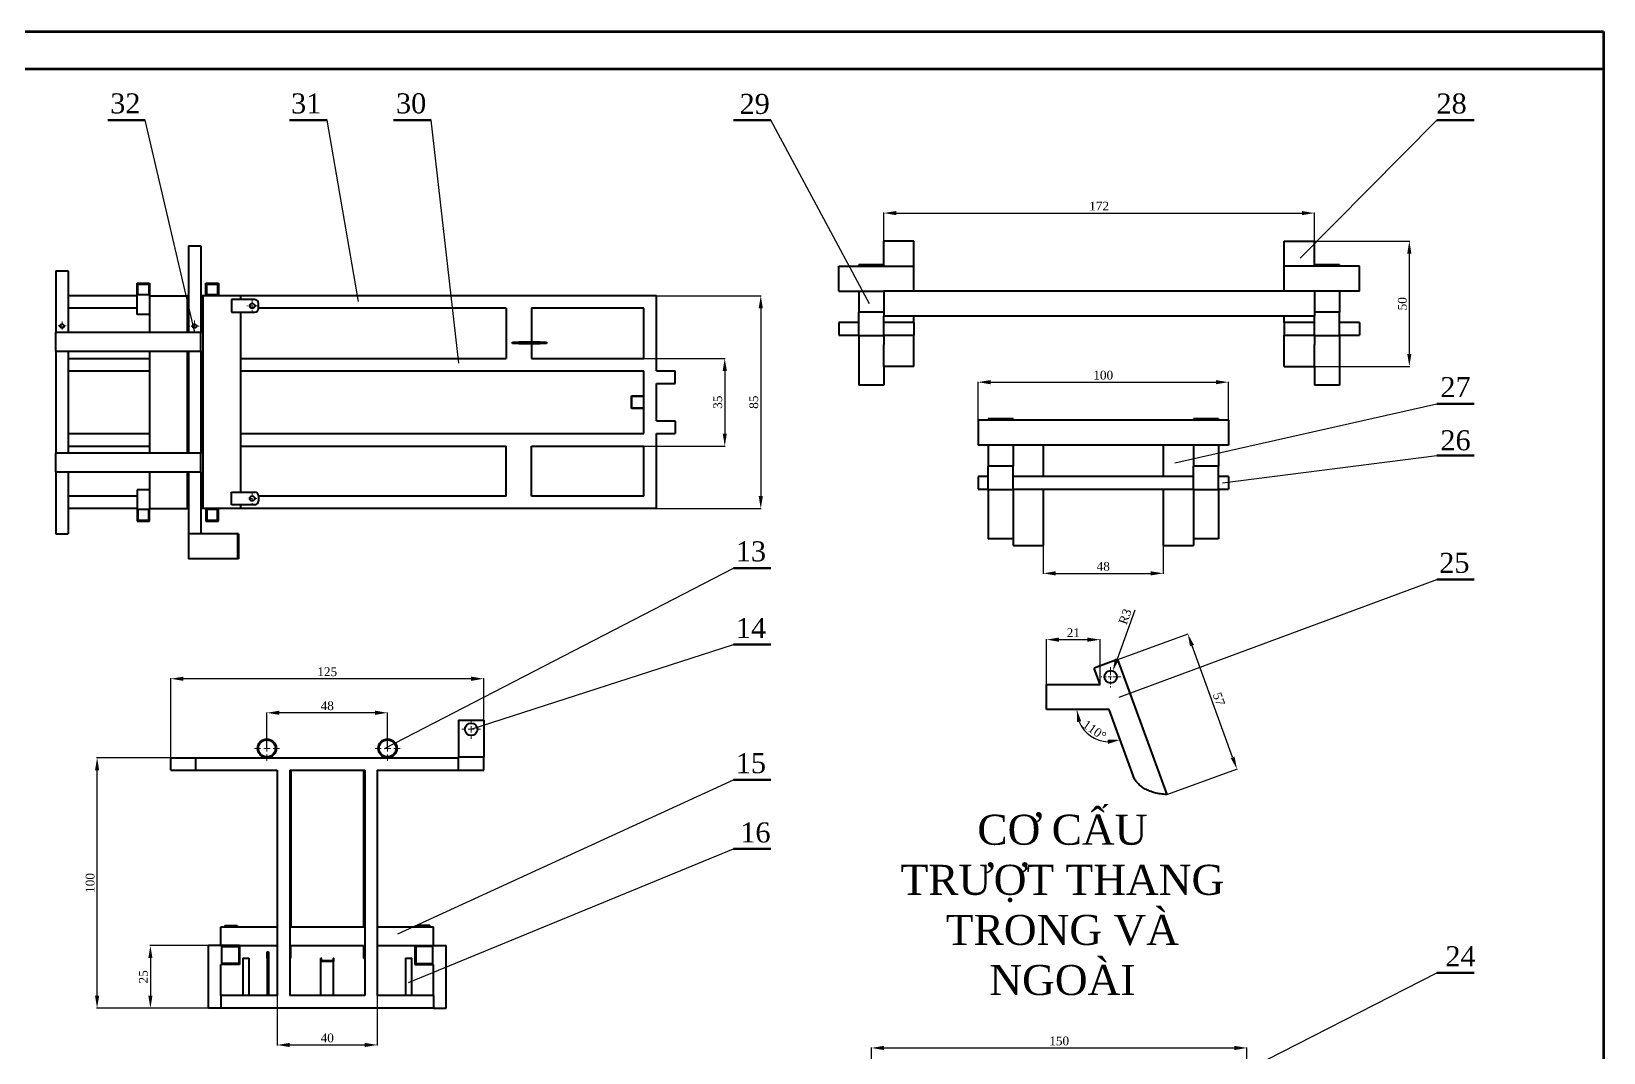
# Model space of a CAD drawing. Header units: millimetres. Extents: x -535 to 3636, y 24 to 870.
# Drawn here: x 3008 to 3636, y 463 to 870 of the extents above; entities that cross this region are included whole.
import ezdxf

# ---------------------------------------------------------------- set-up
doc = ezdxf.new("R2010")
doc.units = ezdxf.units.MM
doc.header["$PDMODE"] = 1
doc.header["$PDSIZE"] = -1
doc.linetypes.add('HIDDEN', pattern=[1.905, 1.27, -0.635])
doc.layers.add('dddd', color=1, linetype='Continuous')
doc.layers.add('jkjhkjk', color=7, linetype='Continuous')
doc.layers.add('NETCOBAN', color=1, linetype='Continuous', lineweight=20)
doc.styles.get("Standard").update_dxf_attribs({"font": 'times_0.ttf'})
doc.dimstyles.new('DAN', dxfattribs={"dimtxt": 3.5, "dimasz": 5, "dimexe": 0.18, "dimexo": 0.0625, "dimgap": 1, "dimtad": 1, "dimdec": 0, "dimrnd": 0.001, "dimzin": 0, "dimdsep": 46, "dimtxsty": 'Standard', "dimcen": 0.09, "dimadec": 0, "dimazin": 0, "dimtfac": 1, "dimtdec": 0, "dimtofl": 0, "dimtmove": 0, "dimatfit": 3, "dimfxl": 1, "dimtolj": 1, "dimtzin": 0, "dimarcsym": 0})

# ---------------------------------------------------------------- blocks, each defined once
blk = doc.blocks.new('SW_CENTERMARKSYMBOL_9')
at = {"color": 0, "linetype": 'Continuous', "lineweight": 0}
for p, q in [((-2.5, 0), (-5, 0)), ((0, 0), (-1.25, 0)), ((0, 2.5), (0, 5)), ((0, 0), (0, 1.25)), ((0, 0), (0, -1.25)), ((0, 0), (1.25, 0)), ((2.5, 0), (5, 0)), ((0, -2.5), (0, -5))]:
    blk.add_line(p, q, dxfattribs=at)
blk = doc.blocks.new('SW_CENTERMARKSYMBOL_10')
at = {"color": 0, "linetype": 'Continuous', "lineweight": 0}
for p, q in [((-2.5, 0), (-5, 0)), ((0, 0), (-1.25, 0)), ((0, 2.5), (0, 5)), ((0, 0), (0, 1.25)), ((0, 0), (0, -1.25)), ((0, 0), (1.25, 0)), ((2.5, 0), (5, 0)), ((0, -2.5), (0, -5))]:
    blk.add_line(p, q, dxfattribs=at)
blk = doc.blocks.new('SW_CENTERMARKSYMBOL_11')
at = {"color": 0, "linetype": 'Continuous', "lineweight": 0}
for p, q in [((-2.5, 0), (-3.75, 0)), ((0, 0), (-1.25, 0)), ((0, 2.5), (0, 3.75)), ((0, 0), (0, 1.25)), ((0, 0), (0, -1.25)), ((0, 0), (1.25, 0)), ((2.5, 0), (3.75, 0)), ((0, -2.5), (0, -3.75))]:
    blk.add_line(p, q, dxfattribs=at)
blk = doc.blocks.new('*D46')
at = {"color": 0, "lineweight": -2, "transparency": 16777216}
for p, q in [((3063.54, 580.28), (3033.98, 580.28)), ((3034.16, 485.28), (3034.16, 575.28)), ((3078.54, 480.28), (3033.98, 480.28))]:
    blk.add_line(p, q, dxfattribs=at)
at = {"color": 0, "lineweight": 5, "transparency": 16777216}
for points in [[(3033.32, 575.28), (3034.99, 575.28), (3034.16, 580.28)], [(3033.32, 485.28), (3034.99, 485.28), (3034.16, 480.28)]]:
    blk.add_solid(points, dxfattribs=at)
at = {"layer": 'jkjhkjk', "color": 0, "lineweight": 5, "transparency": 16777216}
for p in [(3034.16, 580.28), (3063.6, 580.28), (3078.6, 480.28)]:
    blk.add_point(p, dxfattribs=at)
at = {"color": 0, "transparency": 16777216, "insert": (3031.38, 530.28), "char_height": 3.5, "attachment_point": 5, "rotation": 90}
blk.add_mtext('\\A1;100', dxfattribs=at)
blk = doc.blocks.new('*D47')
at = {"color": 0, "lineweight": -2, "transparency": 16777216}
for p, q in [((3078.54, 505.28), (3055.27, 505.28)), ((3055.45, 500.28), (3055.45, 485.28)), ((3078.48, 480.28), (3055.27, 480.28))]:
    blk.add_line(p, q, dxfattribs=at)
at = {"color": 0, "lineweight": 5, "transparency": 16777216}
for points in [[(3054.62, 500.28), (3056.28, 500.28), (3055.45, 505.28)], [(3054.62, 485.28), (3056.28, 485.28), (3055.45, 480.28)]]:
    blk.add_solid(points, dxfattribs=at)
at = {"layer": 'jkjhkjk', "color": 0, "lineweight": 5, "transparency": 16777216}
for p in [(3078.6, 505.28), (3055.45, 480.28), (3078.54, 480.28)]:
    blk.add_point(p, dxfattribs=at)
at = {"color": 0, "transparency": 16777216, "insert": (3052.67, 492.78), "char_height": 3.5, "attachment_point": 5, "rotation": 90}
blk.add_mtext('\\A1;25', dxfattribs=at)
blk = doc.blocks.new('*D50')
at = {"color": 0, "lineweight": -2, "transparency": 16777216}
for p, q in [((3106.1, 485.22), (3106.1, 465.42)), ((3146.1, 485.22), (3146.1, 465.42)), ((3111.1, 465.6), (3141.1, 465.6))]:
    blk.add_line(p, q, dxfattribs=at)
at = {"color": 0, "lineweight": 5, "transparency": 16777216}
for points in [[(3111.1, 466.43), (3111.1, 464.76), (3106.1, 465.6)], [(3141.1, 466.43), (3141.1, 464.76), (3146.1, 465.6)]]:
    blk.add_solid(points, dxfattribs=at)
at = {"layer": 'jkjhkjk', "color": 0, "lineweight": 5, "transparency": 16777216}
for p in [(3106.1, 485.28), (3146.1, 485.28), (3146.1, 465.6)]:
    blk.add_point(p, dxfattribs=at)
at = {"color": 0, "transparency": 16777216, "insert": (3126.1, 468.38), "char_height": 3.5, "attachment_point": 5}
blk.add_mtext('\\A1;40', dxfattribs=at)
blk = doc.blocks.new('*D51')
at = {"color": 0, "lineweight": -2, "transparency": 16777216}
for p, q in [((3102, 584.09), (3102, 598.41)), ((3145.2, 598.23), (3107, 598.23)), ((3150.2, 584.09), (3150.2, 598.41))]:
    blk.add_line(p, q, dxfattribs=at)
at = {"color": 0, "lineweight": 5, "transparency": 16777216}
for points in [[(3107, 599.07), (3107, 597.4), (3102, 598.23)], [(3145.2, 599.07), (3145.2, 597.4), (3150.2, 598.23)]]:
    blk.add_solid(points, dxfattribs=at)
at = {"layer": 'jkjhkjk', "color": 0, "lineweight": 5, "transparency": 16777216}
for p in [(3102, 598.23), (3102, 584.03), (3150.2, 584.03)]:
    blk.add_point(p, dxfattribs=at)
at = {"color": 0, "transparency": 16777216, "insert": (3126.1, 601.02), "char_height": 3.5, "attachment_point": 5}
blk.add_mtext('\\A1;48', dxfattribs=at)
blk = doc.blocks.new('*D52')
at = {"color": 0, "lineweight": -2, "transparency": 16777216}
for p, q in [((3257.71, 764.75), (3299.48, 764.75)), ((3299.3, 759.75), (3299.3, 684.75)), ((3257.71, 679.75), (3299.48, 679.75))]:
    blk.add_line(p, q, dxfattribs=at)
at = {"color": 0, "lineweight": 15, "transparency": 16777216}
for points in [[(3298.46, 759.75), (3300.13, 759.75), (3299.3, 764.75)], [(3298.46, 684.75), (3300.13, 684.75), (3299.3, 679.75)]]:
    blk.add_solid(points, dxfattribs=at)
at = {"layer": 'jkjhkjk', "color": 0, "lineweight": 15, "transparency": 16777216}
for p in [(3257.64, 764.75), (3257.64, 679.75), (3299.3, 679.75)]:
    blk.add_point(p, dxfattribs=at)
at = {"color": 0, "lineweight": 15, "transparency": 16777216, "insert": (3296.52, 722.25), "char_height": 3.5, "attachment_point": 5, "rotation": 90}
blk.add_mtext('\\A1;85', dxfattribs=at)
blk = doc.blocks.new('*D53')
at = {"color": 0, "lineweight": -2, "transparency": 16777216}
for p, q in [((3252.71, 739.75), (3285.09, 739.75)), ((3284.91, 734.75), (3284.91, 709.75)), ((3252.71, 704.75), (3285.09, 704.75))]:
    blk.add_line(p, q, dxfattribs=at)
at = {"color": 0, "lineweight": 5, "transparency": 16777216}
for points in [[(3284.08, 734.75), (3285.75, 734.75), (3284.91, 739.75)], [(3284.08, 709.75), (3285.75, 709.75), (3284.91, 704.75)]]:
    blk.add_solid(points, dxfattribs=at)
at = {"layer": 'jkjhkjk', "color": 0, "lineweight": 5, "transparency": 16777216}
for p in [(3252.64, 739.75), (3252.64, 704.75), (3284.91, 704.75)]:
    blk.add_point(p, dxfattribs=at)
at = {"color": 0, "transparency": 16777216, "insert": (3282.13, 722.25), "char_height": 3.5, "attachment_point": 5, "rotation": 90}
blk.add_mtext('\\A1;35', dxfattribs=at)
blk = doc.blocks.new('*D54')
at = {"color": 0, "lineweight": -2, "transparency": 16777216}
for p, q in [((3063.6, 575.34), (3063.6, 612)), ((3183.6, 611.82), (3068.6, 611.82)), ((3188.6, 575.34), (3188.6, 612))]:
    blk.add_line(p, q, dxfattribs=at)
at = {"color": 0, "lineweight": 5, "transparency": 16777216}
for points in [[(3068.6, 612.66), (3068.6, 610.99), (3063.6, 611.82)], [(3183.6, 612.66), (3183.6, 610.99), (3188.6, 611.82)]]:
    blk.add_solid(points, dxfattribs=at)
at = {"layer": 'jkjhkjk', "color": 0, "lineweight": 5, "transparency": 16777216}
for p in [(3063.6, 611.82), (3063.6, 575.28), (3188.6, 575.28)]:
    blk.add_point(p, dxfattribs=at)
at = {"color": 0, "transparency": 16777216, "insert": (3126.1, 614.6), "char_height": 3.5, "attachment_point": 5}
blk.add_mtext('\\A1;125', dxfattribs=at)
blk = doc.blocks.new('*D55')
at = {"color": 0, "lineweight": -2, "transparency": 16777216}
for p, q in [((3348.46, 786.6), (3348.46, 797.94)), ((3353.46, 797.76), (3515.46, 797.76)), ((3520.46, 786.6), (3520.46, 797.94))]:
    blk.add_line(p, q, dxfattribs=at)
at = {"color": 0, "lineweight": 5, "transparency": 16777216}
for points in [[(3353.46, 798.6), (3353.46, 796.93), (3348.46, 797.76)], [(3515.46, 798.6), (3515.46, 796.93), (3520.46, 797.76)]]:
    blk.add_solid(points, dxfattribs=at)
at = {"layer": 'jkjhkjk', "color": 0, "lineweight": 5, "transparency": 16777216}
for p in [(3520.46, 797.76), (3348.46, 786.54), (3520.46, 786.54)]:
    blk.add_point(p, dxfattribs=at)
at = {"color": 0, "transparency": 16777216, "insert": (3434.46, 800.55), "char_height": 3.5, "attachment_point": 5}
blk.add_mtext('\\A1;172', dxfattribs=at)
blk = doc.blocks.new('*D56')
at = {"color": 0, "lineweight": -2, "transparency": 16777216}
for p, q in [((3386.12, 715.14), (3386.12, 730.43)), ((3391.12, 730.25), (3481.12, 730.25)), ((3486.12, 715.14), (3486.12, 730.43))]:
    blk.add_line(p, q, dxfattribs=at)
at = {"color": 0, "lineweight": 5, "transparency": 16777216}
for points in [[(3391.12, 731.09), (3391.12, 729.42), (3386.12, 730.25)], [(3481.12, 731.09), (3481.12, 729.42), (3486.12, 730.25)]]:
    blk.add_solid(points, dxfattribs=at)
at = {"layer": 'jkjhkjk', "color": 0, "lineweight": 5, "transparency": 16777216}
for p in [(3486.12, 730.25), (3386.12, 715.08), (3486.12, 715.08)]:
    blk.add_point(p, dxfattribs=at)
at = {"color": 0, "transparency": 16777216, "insert": (3436.12, 733.03), "char_height": 3.5, "attachment_point": 5}
blk.add_mtext('\\A1;100', dxfattribs=at)
blk = doc.blocks.new('*D57')
at = {"color": 0, "lineweight": -2, "transparency": 16777216}
for p, q in [((3412.12, 665.02), (3412.12, 653.73)), ((3460.12, 665.02), (3460.12, 653.73)), ((3417.12, 653.91), (3455.12, 653.91))]:
    blk.add_line(p, q, dxfattribs=at)
at = {"color": 0, "lineweight": 5, "transparency": 16777216}
for points in [[(3417.12, 654.74), (3417.12, 653.08), (3412.12, 653.91)], [(3455.12, 654.74), (3455.12, 653.08), (3460.12, 653.91)]]:
    blk.add_solid(points, dxfattribs=at)
at = {"layer": 'jkjhkjk', "color": 0, "lineweight": 5, "transparency": 16777216}
for p in [(3412.12, 665.08), (3460.12, 665.08), (3460.12, 653.91)]:
    blk.add_point(p, dxfattribs=at)
at = {"color": 0, "transparency": 16777216, "insert": (3436.12, 656.69), "char_height": 3.5, "attachment_point": 5}
blk.add_mtext('\\A1;48', dxfattribs=at)
blk = doc.blocks.new('*D58')
at = {"color": 0, "lineweight": -2, "transparency": 16777216}
for p, q in [((3441.91, 619.54), (3470.06, 629.79)), ((3487.81, 580.48), (3471.6, 625.03)), ((3461.54, 565.6), (3489.69, 575.84))]:
    blk.add_line(p, q, dxfattribs=at)
at = {"color": 0, "lineweight": 5, "transparency": 16777216}
for points in [[(3472.38, 625.31), (3470.81, 624.74), (3469.89, 629.73)], [(3488.59, 580.77), (3487.03, 580.2), (3489.52, 575.78)]]:
    blk.add_solid(points, dxfattribs=at)
at = {"layer": 'jkjhkjk', "color": 0, "lineweight": 5, "transparency": 16777216}
for p in [(3469.89, 629.73), (3441.85, 619.52), (3461.49, 565.58)]:
    blk.add_point(p, dxfattribs=at)
at = {"color": 0, "transparency": 16777216, "insert": (3482.32, 603.71), "char_height": 3.5, "attachment_point": 5, "rotation": 290}
blk.add_mtext('\\A1;57', dxfattribs=at)
blk = doc.blocks.new('*D59')
at = {"color": 0, "lineweight": -2, "transparency": 16777216}
for p, q in [((3413.47, 609.64), (3413.47, 627.62)), ((3418.47, 627.44), (3429.83, 627.44)), ((3434.83, 609.64), (3434.83, 627.62))]:
    blk.add_line(p, q, dxfattribs=at)
at = {"color": 0, "lineweight": 5, "transparency": 16777216}
for points in [[(3418.47, 628.27), (3418.47, 626.61), (3413.47, 627.44)], [(3429.83, 628.27), (3429.83, 626.61), (3434.83, 627.44)]]:
    blk.add_solid(points, dxfattribs=at)
at = {"layer": 'jkjhkjk', "color": 0, "lineweight": 5, "transparency": 16777216}
for p in [(3434.83, 627.44), (3413.47, 609.58), (3434.83, 609.58)]:
    blk.add_point(p, dxfattribs=at)
at = {"color": 0, "transparency": 16777216, "insert": (3424.15, 630.19), "char_height": 3.5, "attachment_point": 5}
blk.add_mtext('\\A1;21', dxfattribs=at)
blk = doc.blocks.new('*D60')
at = {"color": 0, "lineweight": -2, "transparency": 16777216}
blk.add_arc((3438.47, 599.58), 12.94, 202.28394, 267.71606, dxfattribs=at)
at = {"color": 0, "lineweight": 5, "transparency": 16777216}
for points in [[(3425.68, 594.51), (3427.32, 594.83), (3425.53, 599.58)], [(3437.82, 587.47), (3438.08, 585.83), (3442.89, 587.42)]]:
    blk.add_solid(points, dxfattribs=at)
at = {"layer": 'jkjhkjk', "color": 0, "lineweight": 5, "transparency": 16777216}
for p in [(3413.47, 599.58), (3438.47, 599.58), (3438.47, 599.58), (3428.09, 591.85), (3448.6, 571.74)]:
    blk.add_point(p, dxfattribs=at)
at = {"color": 0, "transparency": 16777216, "insert": (3432.64, 591.26), "char_height": 3.5, "attachment_point": 5, "rotation": 325}
blk.add_mtext('\\A1;110°', dxfattribs=at)
blk = doc.blocks.new('*D61')
at = {"color": 0, "lineweight": -2, "transparency": 16777216}
for p, q in [((3448.75, 639.22), (3441.62, 619.63)), ((3438.97, 612.58), (3439.15, 612.58)), ((3439.06, 612.49), (3439.06, 612.67))]:
    blk.add_line(p, q, dxfattribs=at)
at = {"color": 0, "lineweight": 5, "transparency": 16777216}
blk.add_solid([(3440.84, 619.91), (3442.41, 619.34), (3439.91, 614.93)], dxfattribs=at)
at = {"layer": 'jkjhkjk', "color": 0, "lineweight": 5, "transparency": 16777216}
for p in [(3439.06, 612.58), (3439.91, 614.93)]:
    blk.add_point(p, dxfattribs=at)
at = {"color": 0, "transparency": 16777216, "insert": (3444.86, 636.64), "char_height": 3.5, "attachment_point": 5, "rotation": 70.00018}
blk.add_mtext('\\A1;R3', dxfattribs=at)
blk = doc.blocks.new('*D62')
at = {"color": 0, "lineweight": -2, "transparency": 16777216}
for p, q in [((3520.52, 786.6), (3558.58, 786.6)), ((3558.4, 781.6), (3558.4, 741.54)), ((3520.52, 736.54), (3558.58, 736.54))]:
    blk.add_line(p, q, dxfattribs=at)
at = {"color": 0, "lineweight": 5, "transparency": 16777216}
for points in [[(3557.57, 781.6), (3559.23, 781.6), (3558.4, 786.6)], [(3557.57, 741.54), (3559.23, 741.54), (3558.4, 736.54)]]:
    blk.add_solid(points, dxfattribs=at)
at = {"layer": 'jkjhkjk', "color": 0, "lineweight": 5, "transparency": 16777216}
for p in [(3520.46, 786.6), (3520.46, 736.54), (3558.4, 736.54)]:
    blk.add_point(p, dxfattribs=at)
at = {"color": 0, "transparency": 16777216, "insert": (3555.62, 761.57), "char_height": 3.5, "attachment_point": 5, "rotation": 90}
blk.add_mtext('\\A1;50', dxfattribs=at)
blk = doc.blocks.new('*D71')
at = {"color": 0, "lineweight": -2}
for p, q in [((3343.52, 455.43), (3343.52, 464.58)), ((3348.52, 464.4), (3488.52, 464.4)), ((3493.52, 445.43), (3493.52, 464.58))]:
    blk.add_line(p, q, dxfattribs=at)
at = {"color": 0, "lineweight": 15}
for points in [[(3348.52, 465.24), (3348.52, 463.57), (3343.52, 464.4)], [(3488.52, 465.24), (3488.52, 463.57), (3493.52, 464.4)]]:
    blk.add_solid(points, dxfattribs=at)
at = {"layer": 'Defpoints', "color": 0, "lineweight": 15}
for p in [(3493.52, 464.4), (3343.52, 455.37), (3493.52, 445.37)]:
    blk.add_point(p, dxfattribs=at)
at = {"color": 0, "lineweight": 15, "insert": (3418.52, 467.18), "char_height": 3.5, "attachment_point": 5}
blk.add_mtext('\\A1;150', dxfattribs=at)

msp = doc.modelspace()

# ---------------------------------------------------------------- linework, layer by layer
at = {"lineweight": 15}
msp.add_line((3635.9985, 870.2911), (3635.9985, 855.2911), dxfattribs=at)
at = {"color": 6, "lineweight": 50}
for p, q in [((3053.4078, 834.8839), (3038.4078, 834.904)), ((3126.0128, 834.8839), (3111.0128, 834.8939)), ((3167.5838, 834.8839), (3152.5839, 834.9266)), ((3303.3406, 834.8839), (3288.3406, 834.8839)), ((3569.3552, 834.8839), (3584.3552, 834.8839)), ((3569.3552, 721.655), (3584.3552, 721.655)), ((3569.3552, 700.9144), (3584.3552, 700.9144)), ((3288.3406, 656.0319), (3303.3406, 656.0319)), ((3569.3552, 651.4438), (3584.3552, 651.4438)), ((3288.3406, 625.4704), (3303.3406, 625.4704)), ((3288.3406, 571.4495), (3303.3406, 571.4495)), ((3288.3406, 543.8676), (3303.3406, 543.8676)), ((3569.3552, 494.4269), (3584.3552, 494.4269))]:
    msp.add_line(p, q, dxfattribs=at)
at = {"color": 1}
for p, q in [((3073.1117, 750.6703), (3053.4078, 834.8839)), ((3138.6193, 762.4919), (3126.0128, 834.8839)), ((3178.6542, 737.8882), (3167.5838, 834.8839)), ((3342.7327, 761.5086), (3303.3406, 834.8839)), ((3514.7857, 779.7261), (3569.3552, 834.8839)), ((3464.7011, 698.0668), (3569.3552, 721.655)), ((3483.813, 690.1157), (3569.3552, 700.9144)), ((3148.9526, 584.0299), (3288.3406, 656.0319)), ((3442.417, 604.4718), (3569.3552, 651.4438)), ((3183.6038, 591.6452), (3288.3406, 625.4704)), ((3154.2731, 509.9948), (3288.3406, 571.4495)), ((3158.5126, 490.5959), (3288.3406, 543.8676)), ((3489.076, 453.3388), (3569.3552, 494.4269))]:
    msp.add_line(p, q, dxfattribs=at)
at = {"color": 7, "linetype": 'Continuous', "lineweight": 40}
for p, q in [((3360.4554, 786.5411), (3348.4554, 786.5411)), ((3348.4554, 776.5411), (3348.4554, 786.5411)), ((3360.4554, 776.5411), (3360.4554, 786.5411)), ((3508.4554, 786.5411), (3520.4554, 786.5411)), ((3508.4554, 776.5411), (3508.4554, 786.5411)), ((3520.4554, 776.5411), (3520.4554, 786.5411)), ((3070.6118, 784.7548), (3075.6117, 784.7548)), ((3070.6118, 784.7548), (3070.6118, 750.1037)), ((3075.6117, 784.7548), (3075.6117, 750.1037)), ((3017.6447, 774.7548), (3017.6447, 750.1037)), ((3017.6447, 774.7548), (3022.6447, 774.7548)), ((3022.6447, 774.7548), (3022.6447, 750.1037)), ((3330.4554, 766.5411), (3330.4554, 776.5411)), ((3330.4554, 776.5411), (3360.4554, 776.5411)), ((3348.4554, 777.1304), (3338.4554, 777.1304)), ((3338.4554, 777.1304), (3338.4554, 776.5411)), ((3360.4554, 766.5411), (3360.4554, 776.5411)), ((3538.4554, 776.5411), (3508.4554, 776.5411)), ((3508.4554, 766.5411), (3508.4554, 776.5411)), ((3530.4554, 777.1304), (3520.4554, 777.1304)), ((3530.4554, 777.1304), (3530.4554, 776.5411)), ((3538.4554, 766.5411), (3538.4554, 776.5411)), ((3050.1447, 757.2548), (3050.1447, 769.7548)), ((3050.1447, 769.7548), (3055.1447, 769.7548)), ((3050.4947, 769.4048), (3054.7947, 769.4048)), ((3050.4947, 765.1048), (3050.4947, 769.4048)), ((3054.7947, 769.4048), (3054.7947, 765.1048)), ((3055.1447, 769.7548), (3055.1447, 764.7548)), ((3077.6447, 764.7548), (3077.6447, 769.7548)), ((3077.6447, 769.7548), (3082.6447, 769.7548)), ((3077.9947, 769.4048), (3082.2947, 769.4048)), ((3077.9947, 765.1048), (3077.9947, 769.4048)), ((3082.2947, 769.4048), (3082.2947, 765.1048)), ((3082.6447, 769.7548), (3082.6447, 764.7548)), ((3330.4554, 766.5411), (3348.4554, 766.5411)), ((3338.4554, 766.5411), (3338.4554, 758.1445)), ((3520.4554, 766.5411), (3348.4554, 766.5411)), ((3348.4554, 766.5411), (3348.4554, 756.5411)), ((3520.4554, 766.5411), (3520.4554, 756.5411)), ((3538.4554, 766.5411), (3520.4554, 766.5411)), ((3530.4554, 766.5411), (3530.4554, 758.1445)), ((3050.1447, 764.7548), (3022.6447, 764.7548)), ((3054.7947, 765.1048), (3050.4947, 765.1048)), ((3055.1447, 764.7548), (3070.1447, 764.7548)), ((3055.1447, 764.7548), (3055.1447, 750.1037)), ((3070.1447, 764.7548), (3070.1447, 750.1037)), ((3070.6118, 764.7548), (3070.1447, 764.7548)), ((3076.3947, 764.7548), (3075.6117, 764.7548)), ((3076.3947, 764.7548), (3076.3947, 679.7548)), ((3091.3947, 764.7548), (3076.3947, 764.7548)), ((3082.2947, 765.1048), (3077.9947, 765.1048)), ((3097.1447, 763.1969), (3087.8811, 763.1969)), ((3087.8811, 763.1969), (3087.8811, 758.1969)), ((3257.6447, 764.7548), (3091.3947, 764.7548)), ((3091.3947, 764.7548), (3091.3947, 763.1969)), ((3098.6447, 759.6969), (3098.6447, 761.6969)), ((3257.6447, 734.7548), (3257.6447, 764.7548)), ((3050.1447, 759.7548), (3022.6447, 759.7548)), ((3055.1447, 757.2548), (3050.1447, 757.2548)), ((3070.6118, 757.2548), (3070.1447, 757.2548)), ((3076.3947, 757.2548), (3075.6117, 757.2548)), ((3087.8811, 758.1969), (3097.1447, 758.1969)), ((3091.3947, 758.1969), (3091.3947, 686.3127)), ((3197.6447, 759.7548), (3098.6447, 759.7548)), ((3197.6447, 759.7548), (3197.6447, 739.7548)), ((3252.6447, 759.7548), (3207.6447, 759.7548)), ((3207.6447, 759.7548), (3207.6447, 746.2548)), ((3252.6447, 739.7548), (3252.6447, 759.7548)), ((3338.4554, 754.0411), (3330.4554, 754.0411)), ((3330.4554, 754.0411), (3330.4554, 749.0411)), ((3348.4554, 758.1445), (3338.4554, 758.1445)), ((3338.4554, 748.7475), (3338.4554, 758.1445)), ((3348.4554, 748.7475), (3348.4554, 756.5411)), ((3520.4554, 756.5411), (3348.4554, 756.5411)), ((3360.4554, 754.0411), (3348.4554, 754.0411)), ((3360.4554, 754.0411), (3360.4554, 756.5411)), ((3360.4554, 754.0411), (3360.4554, 749.0411)), ((3508.4554, 754.0411), (3508.4554, 756.5411)), ((3520.4554, 754.0411), (3508.4554, 754.0411)), ((3508.4554, 754.0411), (3508.4554, 749.0411)), ((3530.4554, 758.1445), (3520.4554, 758.1445)), ((3520.4554, 748.7475), (3520.4554, 756.5411)), ((3530.4554, 748.7475), (3530.4554, 758.1445)), ((3538.4554, 754.0411), (3530.4554, 754.0411)), ((3538.4554, 754.0411), (3538.4554, 749.0411)), ((3075.6117, 750.1037), (3017.6447, 750.1037)), ((3017.6447, 742.6037), (3017.6447, 750.1037)), ((3075.6117, 742.6037), (3075.6117, 750.1037)), ((3330.4554, 749.0411), (3338.4554, 749.0411)), ((3348.4554, 748.7475), (3338.4554, 748.7475)), ((3338.4554, 748.7475), (3338.4554, 729.1136)), ((3348.4554, 749.0411), (3360.4554, 749.0411)), ((3348.4554, 748.7475), (3348.4554, 745.3103)), ((3360.4554, 736.5411), (3360.4554, 749.0411)), ((3508.4554, 749.0411), (3520.4554, 749.0411)), ((3508.4554, 736.5411), (3508.4554, 749.0411)), ((3530.4554, 748.7475), (3520.4554, 748.7475)), ((3520.4554, 748.7475), (3520.4554, 745.3103)), ((3530.4554, 749.0411), (3538.4554, 749.0411)), ((3530.4554, 748.7475), (3530.4554, 729.1136)), ((3017.6447, 742.6037), (3075.6117, 742.6037)), ((3017.6447, 742.6037), (3017.6447, 701.9059)), ((3022.6447, 742.6037), (3022.6447, 701.9059)), ((3055.1447, 742.6037), (3055.1447, 701.9059)), ((3070.1447, 742.6037), (3070.1447, 701.9059)), ((3070.6118, 741.7548), (3070.1447, 741.7548)), ((3070.6118, 742.6037), (3070.6118, 701.9059)), ((3075.6117, 742.6037), (3075.6117, 701.9059)), ((3076.3947, 741.7548), (3075.6117, 741.7548)), ((3200.1447, 745.7548), (3200.1447, 746.2548)), ((3200.1447, 746.2548), (3202.6447, 746.2548)), ((3202.6447, 745.7548), (3200.1447, 745.7548)), ((3202.6447, 746.2548), (3202.6447, 745.7548)), ((3211.1447, 746.2548), (3202.6447, 746.2548)), ((3202.6447, 745.7548), (3211.1447, 745.7548)), ((3207.6447, 745.7548), (3207.6447, 739.7548)), ((3211.1447, 745.7548), (3211.1447, 746.2548)), ((3211.1447, 746.2548), (3213.6447, 746.2548)), ((3213.6447, 745.7548), (3211.1447, 745.7548)), ((3213.6447, 746.2548), (3213.6447, 745.7548)), ((3348.4554, 736.5411), (3348.4554, 745.3103)), ((3520.4554, 736.5411), (3520.4554, 745.3103)), ((3022.6447, 739.7548), (3055.1447, 739.7548)), ((3070.6118, 736.7548), (3070.1447, 736.7548)), ((3076.3947, 736.7548), (3075.6117, 736.7548)), ((3091.3947, 739.7548), (3197.6447, 739.7548)), ((3207.6447, 739.7548), (3252.6447, 739.7548)), ((3348.4554, 736.5411), (3348.4554, 729.1136)), ((3360.4554, 736.5411), (3348.4554, 736.5411)), ((3508.4554, 736.5411), (3520.4554, 736.5411)), ((3520.4554, 736.5411), (3520.4554, 729.1136)), ((3022.6447, 734.7548), (3055.1447, 734.7548)), ((3070.1447, 734.7548), (3070.6118, 734.7548)), ((3075.6117, 734.7548), (3076.3947, 734.7548)), ((3091.3947, 734.7548), (3252.6447, 734.7548)), ((3252.6447, 724.7548), (3252.6447, 734.7548)), ((3257.6447, 734.7548), (3265.1447, 734.7548)), ((3257.6447, 729.7548), (3265.1447, 729.7548)), ((3257.6447, 714.7548), (3257.6447, 729.7548)), ((3265.1447, 729.7548), (3265.1447, 734.7548)), ((3348.4554, 729.1136), (3338.4554, 729.1136)), ((3530.4554, 729.1136), (3520.4554, 729.1136)), ((3247.6447, 719.7548), (3247.6447, 724.7548)), ((3247.6447, 724.7548), (3252.6447, 724.7548)), ((3247.7947, 724.6048), (3252.4947, 724.6048)), ((3247.7947, 719.9048), (3247.7947, 724.6048)), ((3252.4947, 724.6048), (3252.4947, 719.9048)), ((3252.6447, 719.7548), (3252.6447, 724.7548)), ((3252.6447, 719.7548), (3247.6447, 719.7548)), ((3252.4947, 719.9048), (3247.7947, 719.9048)), ((3252.6447, 709.7548), (3252.6447, 719.7548)), ((3022.6447, 709.7548), (3055.1447, 709.7548)), ((3070.1447, 709.7548), (3070.6118, 709.7548)), ((3075.6117, 709.7548), (3076.3947, 709.7548)), ((3091.3947, 709.7548), (3252.6447, 709.7548)), ((3257.6447, 714.7548), (3265.1447, 714.7548)), ((3257.6447, 709.7548), (3265.1447, 709.7548)), ((3257.6447, 679.7548), (3257.6447, 709.7548)), ((3265.1447, 714.7548), (3265.1447, 709.7548)), ((3486.1161, 715.0786), (3386.1161, 715.0786)), ((3386.1161, 715.0786), (3386.1161, 705.0786)), ((3400.1161, 715.6679), (3390.1161, 715.6679)), ((3390.1161, 715.6679), (3390.1161, 715.0786)), ((3400.1161, 715.6679), (3400.1161, 715.0786)), ((3482.1161, 715.6679), (3472.1161, 715.6679)), ((3472.1161, 715.6679), (3472.1161, 715.0786)), ((3482.1161, 715.6679), (3482.1161, 715.0786)), ((3486.1161, 715.0786), (3486.1161, 705.0786)), ((3022.6447, 704.7548), (3055.1447, 704.7548)), ((3070.6118, 707.7548), (3070.1447, 707.7548)), ((3076.3947, 707.7548), (3075.6117, 707.7548)), ((3091.3947, 704.7548), (3197.6447, 704.7548)), ((3197.6447, 684.7548), (3197.6447, 704.7548)), ((3207.6447, 704.7548), (3252.6447, 704.7548)), ((3207.6447, 684.7548), (3207.6447, 704.7548)), ((3252.6447, 684.7548), (3252.6447, 704.7548)), ((3486.1161, 705.0786), (3386.1161, 705.0786)), ((3390.1161, 705.0786), (3390.1161, 696.682)), ((3400.1161, 705.0786), (3400.1161, 696.682)), ((3412.1161, 705.0786), (3412.1161, 692.5786)), ((3460.1161, 705.0786), (3460.1161, 692.5786)), ((3472.1161, 705.0786), (3472.1161, 696.682)), ((3482.1161, 705.0786), (3482.1161, 696.682)), ((3075.6117, 701.9059), (3017.6447, 701.9059)), ((3017.6447, 694.4059), (3017.6447, 701.9059)), ((3070.6118, 702.7548), (3070.1447, 702.7548)), ((3076.3947, 702.7548), (3075.6117, 702.7548)), ((3075.6117, 694.4059), (3075.6117, 701.9059)), ((3017.6447, 694.4059), (3075.6117, 694.4059)), ((3017.6447, 694.4059), (3017.6447, 669.7548)), ((3022.6447, 694.4059), (3022.6447, 669.7548)), ((3055.1447, 694.4059), (3055.1447, 679.7548)), ((3070.1447, 694.4059), (3070.1447, 679.7548)), ((3070.6118, 694.4059), (3070.6118, 669.7548)), ((3075.6117, 694.4059), (3075.6117, 669.7548)), ((3390.1161, 692.5786), (3386.1161, 692.5786)), ((3386.1161, 692.5786), (3386.1161, 687.5786)), ((3400.1161, 696.682), (3390.1161, 696.682)), ((3390.1161, 687.285), (3390.1161, 696.682)), ((3400.1161, 687.285), (3400.1161, 696.682)), ((3472.1161, 692.5786), (3400.1161, 692.5786)), ((3482.1161, 696.682), (3472.1161, 696.682)), ((3472.1161, 687.285), (3472.1161, 696.682)), ((3482.1161, 687.285), (3482.1161, 696.682)), ((3486.1161, 692.5786), (3482.1161, 692.5786)), ((3486.1161, 692.5786), (3486.1161, 687.5786)), ((3050.1447, 684.7548), (3022.6447, 684.7548)), ((3050.1447, 687.2548), (3050.1447, 674.7548)), ((3055.1447, 687.2548), (3050.1447, 687.2548)), ((3070.6118, 687.2548), (3070.1447, 687.2548)), ((3076.3947, 687.2548), (3075.6117, 687.2548)), ((3087.8811, 686.3127), (3097.1447, 686.3127)), ((3087.8811, 681.3127), (3087.8811, 686.3127)), ((3098.6447, 684.8127), (3098.6447, 682.8127)), ((3197.6447, 684.7548), (3098.6447, 684.7548)), ((3252.6447, 684.7548), (3207.6447, 684.7548)), ((3386.1161, 687.5786), (3390.1161, 687.5786)), ((3400.1161, 687.285), (3390.1161, 687.285)), ((3390.1161, 687.285), (3390.1161, 667.6511)), ((3400.1161, 687.5786), (3472.1161, 687.5786)), ((3400.1161, 687.285), (3400.1161, 683.8478)), ((3412.1161, 687.5786), (3412.1161, 665.0786)), ((3460.1161, 687.5786), (3460.1161, 665.0786)), ((3482.1161, 687.285), (3472.1161, 687.285)), ((3472.1161, 687.285), (3472.1161, 683.8478)), ((3482.1161, 687.5786), (3486.1161, 687.5786)), ((3482.1161, 687.285), (3482.1161, 667.6511)), ((3050.1447, 679.7548), (3022.6447, 679.7548)), ((3050.4947, 679.4048), (3050.4947, 675.1048)), ((3054.7947, 679.4048), (3050.4947, 679.4048)), ((3054.7947, 675.1048), (3054.7947, 679.4048)), ((3055.1447, 679.7548), (3070.1447, 679.7548)), ((3055.1447, 674.7548), (3055.1447, 679.7548)), ((3070.6118, 679.7548), (3070.1447, 679.7548)), ((3076.3947, 679.7548), (3075.6117, 679.7548)), ((3091.3947, 679.7548), (3076.3947, 679.7548)), ((3077.6447, 679.7548), (3077.6447, 674.7548)), ((3077.9947, 679.4048), (3077.9947, 675.1048)), ((3082.2947, 679.4048), (3077.9947, 679.4048)), ((3082.2947, 675.1048), (3082.2947, 679.4048)), ((3082.6447, 674.7548), (3082.6447, 679.7548)), ((3097.1447, 681.3127), (3087.8811, 681.3127)), ((3091.3947, 681.3127), (3091.3947, 679.7548)), ((3257.6447, 679.7548), (3091.3947, 679.7548)), ((3400.1161, 683.8478), (3400.1161, 665.0786)), ((3472.1161, 683.8478), (3472.1161, 665.0786)), ((3050.1447, 674.7548), (3055.1447, 674.7548)), ((3050.4947, 675.1048), (3054.7947, 675.1048)), ((3077.6447, 674.7548), (3082.6447, 674.7548)), ((3077.9947, 675.1048), (3082.2947, 675.1048)), ((3017.6447, 669.7548), (3022.6447, 669.7548)), ((3070.6118, 669.7548), (3070.6118, 659.7548)), ((3090.2617, 669.7548), (3070.6118, 669.7548)), ((3090.6118, 669.7548), (3090.2617, 669.7548)), ((3090.2617, 669.7548), (3090.2617, 659.7548)), ((3090.6118, 669.7548), (3090.6118, 659.7548)), ((3400.1161, 667.6511), (3390.1161, 667.6511)), ((3482.1161, 667.6511), (3472.1161, 667.6511)), ((3090.2617, 659.7548), (3070.6118, 659.7548)), ((3090.6118, 659.7548), (3090.2617, 659.7548)), ((3400.1161, 665.0786), (3412.1161, 665.0786)), ((3460.1161, 665.0786), (3472.1161, 665.0786)), ((3441.8516, 619.5215), (3432.4547, 616.1013)), ((3434.829, 609.5779), (3432.4547, 616.1013)), ((3441.8516, 619.5215), (3461.4855, 565.5779)), ((3413.4687, 609.5779), (3434.829, 609.5779)), ((3413.4687, 599.5779), (3413.4687, 609.5779)), ((3438.4687, 599.5779), (3413.4687, 599.5779)), ((3448.6017, 571.7378), (3438.4687, 599.5779)), ((3178.6038, 595.2799), (3188.6038, 595.2799)), ((3178.6038, 595.2799), (3178.6038, 580.6299)), ((3188.6038, 595.2799), (3188.6038, 580.6299)), ((3063.6038, 575.2799), (3063.6038, 580.2799)), ((3063.6038, 580.2799), (3073.6038, 580.2799)), ((3073.6038, 575.2799), (3073.6038, 580.2799)), ((3073.6038, 580.2799), (3178.6038, 580.2799)), ((3178.6038, 580.6299), (3178.6038, 580.2799)), ((3178.6038, 580.6299), (3188.6038, 580.6299)), ((3178.6038, 575.2799), (3178.6038, 580.2799)), ((3188.6038, 575.2799), (3188.6038, 580.6299)), ((3063.6038, 575.2799), (3073.6038, 575.2799)), ((3073.6038, 575.2799), (3106.1038, 575.2799)), ((3106.1038, 575.2799), (3106.1038, 485.2799)), ((3111.1038, 575.2799), (3141.1038, 575.2799)), ((3111.1038, 575.2799), (3111.1038, 485.2799)), ((3111.6038, 575.2799), (3111.6038, 512.7799)), ((3140.6038, 575.2799), (3140.6038, 512.7799)), ((3141.1038, 575.2799), (3141.1038, 485.2799)), ((3146.1038, 575.2799), (3178.6038, 575.2799)), ((3146.1038, 575.2799), (3146.1038, 485.2799)), ((3178.6038, 575.2799), (3188.6038, 575.2799)), ((3083.6038, 505.2799), (3083.6038, 512.7799)), ((3083.6038, 512.7799), (3106.1038, 512.7799)), ((3085.1617, 513.2799), (3090.1617, 513.2799)), ((3085.1617, 513.2799), (3085.1617, 512.7799)), ((3090.1617, 513.2799), (3090.1617, 512.7799)), ((3111.1038, 512.7799), (3141.1038, 512.7799)), ((3146.1038, 512.7799), (3168.6038, 512.7799)), ((3162.0458, 513.2799), (3162.0458, 512.7799)), ((3167.0458, 513.2799), (3162.0458, 513.2799)), ((3167.0458, 513.2799), (3167.0458, 512.7799)), ((3168.6038, 505.2799), (3168.6038, 512.7799)), ((3091.1038, 505.2799), (3078.6038, 505.2799)), ((3078.6038, 480.2799), (3078.6038, 505.2799)), ((3083.9538, 498.1299), (3083.9538, 504.9299)), ((3083.9538, 504.9299), (3090.7538, 504.9299)), ((3090.7538, 504.9299), (3090.7538, 498.1299)), ((3091.1038, 505.2799), (3091.1038, 497.7799)), ((3091.1038, 505.2799), (3106.1038, 505.2799)), ((3102.1038, 502.7799), (3102.6038, 502.7799)), ((3102.1038, 500.2799), (3102.1038, 502.7799)), ((3102.6038, 502.7799), (3102.6038, 500.2799)), ((3111.2538, 504.9299), (3111.1038, 504.9299)), ((3111.2538, 500.6299), (3111.2538, 504.9299)), ((3111.6038, 505.2799), (3140.6038, 505.2799)), ((3111.6038, 500.2799), (3111.6038, 505.2799)), ((3140.6038, 505.2799), (3140.6038, 500.2799)), ((3141.1038, 504.9299), (3140.9538, 504.9299)), ((3140.9538, 504.9299), (3140.9538, 500.6299)), ((3146.1038, 505.2799), (3161.1038, 505.2799)), ((3161.1038, 505.2799), (3161.1038, 497.7799)), ((3161.1038, 505.2799), (3173.6038, 505.2799)), ((3161.4538, 504.9299), (3161.4538, 498.1299)), ((3168.2538, 504.9299), (3161.4538, 504.9299)), ((3168.2538, 498.1299), (3168.2538, 504.9299)), ((3173.6038, 480.2799), (3173.6038, 505.2799)), ((3091.1038, 497.7799), (3083.6038, 497.7799)), ((3083.6038, 485.2799), (3083.6038, 497.7799)), ((3090.7538, 498.1299), (3083.9538, 498.1299)), ((3092.3538, 500.2799), (3092.3538, 485.2799)), ((3092.3538, 500.2799), (3094.8538, 500.2799)), ((3094.8538, 485.2799), (3094.8538, 500.2799)), ((3102.6038, 500.2799), (3102.1038, 500.2799)), ((3102.1038, 500.2799), (3102.1038, 485.2799)), ((3102.6038, 500.2799), (3102.6038, 485.2799)), ((3111.1038, 500.6299), (3111.2538, 500.6299)), ((3111.1038, 500.2799), (3111.6038, 500.2799)), ((3123.7538, 500.2799), (3123.6038, 500.2799)), ((3123.6038, 498.9284), (3123.6038, 500.2799)), ((3123.6038, 485.2799), (3123.6038, 498.9284)), ((3128.6038, 498.9284), (3123.6038, 498.9284)), ((3123.7538, 499.1373), (3123.7538, 500.2799)), ((3128.4538, 499.1373), (3123.7538, 499.1373)), ((3128.6038, 500.2799), (3128.4538, 500.2799)), ((3128.4538, 500.2799), (3128.4538, 499.1373)), ((3128.6038, 500.2799), (3128.6038, 498.9284)), ((3128.6038, 485.2799), (3128.6038, 498.9284)), ((3140.6038, 500.2799), (3141.1038, 500.2799)), ((3140.9538, 500.6299), (3141.1038, 500.6299)), ((3157.3538, 500.2799), (3157.3538, 485.2799)), ((3157.3538, 500.2799), (3158.6038, 500.2799)), ((3158.6038, 500.2799), (3159.8538, 500.2799)), ((3159.8538, 485.2799), (3159.8538, 500.2799)), ((3161.1038, 497.7799), (3168.6038, 497.7799)), ((3161.4538, 498.1299), (3168.2538, 498.1299)), ((3168.6038, 485.2799), (3168.6038, 497.7799)), ((3083.6038, 485.2799), (3083.6038, 480.2799)), ((3106.1038, 485.2799), (3083.6038, 485.2799)), ((3141.1038, 485.2799), (3111.1038, 485.2799)), ((3168.6038, 485.2799), (3146.1038, 485.2799)), ((3168.6038, 485.2799), (3168.6038, 480.2799)), ((3083.6038, 480.2799), (3078.6038, 480.2799)), ((3168.6038, 480.2799), (3083.6038, 480.2799)), ((3168.6038, 480.2799), (3173.6038, 480.2799))]:
    msp.add_line(p, q, dxfattribs=at)
at = {"color": 5, "linetype": 'HIDDEN', "lineweight": 15}
for p, q in [((3098.0991, 760.6969), (3093.9942, 760.6969)), ((3096.1132, 762.8655), (3096.1132, 758.5184)), ((3020.1447, 754.4841), (3020.1447, 750.8464)), ((3073.1117, 754.8491), (3073.1117, 750.3193)), ((3021.8267, 752.6818), (3018.4152, 752.6818)), ((3074.9611, 752.6703), (3071.0251, 752.6703)), ((3096.1132, 685.8004), (3096.1132, 681.8056)), ((3098.0007, 683.8127), (3094.1812, 683.8127)), ((3439.058, 616.478), (3439.058, 608.3959)), ((3443.1877, 612.5779), (3435.3522, 612.5779))]:
    msp.add_line(p, q, dxfattribs=at)
at = {"color": 7, "linetype": 'Continuous', "lineweight": 40}
for centre, radius in [((3096.1132, 760.6969), 1), ((3020.1447, 752.6703), 0.75), ((3073.1117, 752.6703), 0.75), ((3096.1132, 683.8127), 1), ((3439.058, 612.5779), 2.5), ((3183.6038, 591.6452), 2.5), ((3102.0049, 584.0299), 3.75), ((3102.0049, 584.0299), 3.4), ((3150.2026, 584.0299), 3.75), ((3150.2026, 584.0299), 3.4)]:
    msp.add_circle(centre, radius, dxfattribs=at)
for centre, start, end in [((3097.1447, 761.6969), 0, 90), ((3097.1447, 759.6969), 270, 0), ((3097.1447, 684.8127), 0, 90), ((3097.1447, 682.8127), 270, 0)]:
    msp.add_arc(centre, 1.5, start, end, dxfattribs=at)
msp.add_open_spline([(3461.4855, 565.5779), (3460.6618, 565.6491), (3459.0753, 565.7863), (3456.8129, 566.2476), (3454.762, 566.8949), (3452.8953, 567.7563), (3451.2285, 568.8469), (3449.7539, 570.1654), (3448.9855, 571.214), (3448.6017, 571.7378)], degree=3, knots=[0, 0, 0, 0, 0.16733534, 0.32231606, 0.466561, 0.60207427, 0.73729548, 0.86878004, 1, 1, 1, 1], dxfattribs=at)
at = {"layer": 'dddd', "lineweight": 70}
for p, q in [((2446.9985, 870.2911), (3635.9985, 870.2911)), ((3635.9985, 870.2911), (3635.9985, 29.2911)), ((3635.9985, 855.2911), (2446.9985, 855.2911))]:
    msp.add_line(p, q, dxfattribs=at)

# ---------------------------------------------------------------- block references
at = {"color": 5, "linetype": 'Continuous', "lineweight": 20}
for name, p in [('SW_CENTERMARKSYMBOL_11', (3183.6038, 591.6452)), ('SW_CENTERMARKSYMBOL_9', (3102.0049, 584.0299)), ('SW_CENTERMARKSYMBOL_10', (3150.2026, 584.0299))]:
    msp.add_blockref(name, p, dxfattribs=at)

# ---------------------------------------------------------------- texts
at = {"layer": 'NETCOBAN', "color": 6, "char_height": 8, "width": 7.978989, "attachment_point": 5}
for s, insert in [('{\\fTimes New Roman|b0|i0|c163|p18;32}', (3045.4398, 841.515)), ('{\\fTimes New Roman|b0|i0|c163|p18;3}1', (3117.697, 841.5049)), ('{\\fTimes New Roman|b0|i0|c163|p18;30}', (3159.6158, 841.5377)), ('{\\fTimes New Roman|b0|i0|c163|p18;29}', (3296.8636, 841.3097))]:
    msp.add_mtext(s, dxfattribs=dict(at, insert=insert))
at = {"layer": 'NETCOBAN', "lineweight": 50, "char_height": 8, "width": 7.978989, "attachment_point": 5}
for s, insert in [('{\\fTimes New Roman|b0|i0|c163|p18;28}', (3575.2843, 841.4651)), ('{\\fTimes New Roman|b0|i0|c163|p18;25}', (3576.3871, 658.0548))]:
    msp.add_mtext(s, dxfattribs=dict(at, insert=insert))
at = {"layer": 'NETCOBAN', "color": 6, "lineweight": 50, "char_height": 8, "width": 7.978989, "attachment_point": 5}
for s, insert in [('{\\fTimes New Roman|b0|i0|c163|p18;27}', (3576.8552, 728.2721)), ('{\\fTimes New Roman|b0|i0|c163|p18;26}', (3576.8552, 706.9921)), ('{\\fTimes New Roman|b0|i0|c163|p18;13}', (3295.3725, 662.6429)), ('{\\fTimes New Roman|b0|i0|c163|p18;14}', (3295.3725, 632.0814)), ('{\\fTimes New Roman|b0|i0|c163|p18;15}', (3295.3725, 578.0605)), ('{\\fTimes New Roman|b0|i0|c163|p18;16}', (3297.1574, 550.4012)), ('{\\fTimes New Roman|b0|i0|c163|p18;24}', (3578.845, 501.038))]:
    msp.add_mtext(s, dxfattribs=dict(at, insert=insert))
at = {"layer": 'NETCOBAN', "lineweight": 20, "insert": (3419.8111, 521.4494), "char_height": 12, "width": 130.250226, "attachment_point": 5}
msp.add_mtext('CƠ CẤU TRƯỢT THANG TRONG VÀ NGOÀI', dxfattribs=at)

# ---------------------------------------------------------------- dimensions: what is measured, and where the dimension line sits
at = {"color": 1}
for base, p1, p2, picture, middle in [((3520.4554, 797.7623), (3348.4554, 786.5411), (3520.4554, 786.5411), '*D55', (3434.4554, 800.5476)), ((3486.1161, 730.2521), (3386.1161, 715.0786), (3486.1161, 715.0786), '*D56', (3436.1161, 733.0324)), ((3460.1161, 653.9102), (3412.1161, 665.0786), (3460.1161, 665.0786), '*D57', (3436.1161, 656.6904)), ((3434.829, 627.4411), (3413.4687, 609.5779), (3434.829, 609.5779), '*D59', (3424.1489, 630.1911)), ((3063.6038, 611.8243), (3188.6038, 575.2799), (3063.6038, 575.2799), '*D54', (3126.1038, 614.6046)), ((3102.0049, 598.2348), (3150.2026, 584.0299), (3102.0049, 584.0299), '*D51', (3126.1038, 601.015)), ((3146.1038, 465.5977), (3106.1038, 485.2799), (3146.1038, 485.2799), '*D50', (3126.1038, 468.378))]:
    dim = msp.add_linear_dim(base=base, p1=p1, p2=p2, dimstyle='DAN', dxfattribs=at)
    dim.commit()
    dim.dimension.update_dxf_attribs({"geometry": picture, "text_midpoint": middle})
for base, p1, p2, picture, middle in [((3558.4006, 736.5411), (3520.4554, 786.6036), (3520.4554, 736.5411), '*D62', (3555.6204, 761.5724)), ((3284.9146, 704.7548), (3252.6447, 739.7548), (3252.6447, 704.7548), '*D53', (3282.1343, 722.2548)), ((3055.4516, 480.2799), (3078.6038, 505.2799), (3078.5413, 480.2799), '*D47', (3052.6713, 492.7799))]:
    dim = msp.add_linear_dim(base=base, p1=p1, p2=p2, angle=90, dimstyle='DAN', dxfattribs=at)
    dim.commit()
    dim.dimension.update_dxf_attribs({"geometry": picture, "text_midpoint": middle})
at = {"color": 1, "lineweight": 15}
dim = msp.add_linear_dim(base=(3299.2967, 679.7548), p1=(3257.6447, 764.7548), p2=(3257.6447, 679.7548), angle=90, dimstyle='DAN', dxfattribs=at)
dim.commit()
dim.dimension.update_dxf_attribs({"geometry": '*D52', "text_midpoint": (3296.5164, 722.2548)})
at = {"color": 1}
dim = msp.add_radius_dim(center=(3439.0579993, 612.5778501), mpoint=(3439.9130423, 614.9270844), dimstyle='DAN', dxfattribs=at)
dim.commit()
dim.dimension.update_dxf_attribs({"geometry": '*D61', "text_midpoint": (3447.4692024, 635.6876664), "dimtype": 164})
dim = msp.add_aligned_dim(p1=(3461.4855, 565.5779), p2=(3441.8516, 619.5215), distance=-29.8351, dimstyle='DAN', dxfattribs=at)
dim.commit()
dim.dimension.update_dxf_attribs({"geometry": '*D58', "text_midpoint": (3482.3217, 603.7065)})
dim = msp.add_angular_dim_2l(base=(3428.0915, 591.8523), line1=((3448.6017, 571.7378), (3438.4687, 599.5779)), line2=((3438.4687, 599.5779), (3413.4687, 599.5779)), dimstyle='DAN', dxfattribs=at)
dim.commit()
dim.dimension.update_dxf_attribs({"geometry": '*D60', "text_midpoint": (3432.6429, 591.2578)})
dim = msp.add_linear_dim(base=(3034.1562, 580.2799), p1=(3078.6038, 480.2799), p2=(3063.6038, 580.2799), angle=90, dimstyle='DAN', dxfattribs=at)
dim.commit()
dim.dimension.update_dxf_attribs({"geometry": '*D46', "text_midpoint": (3034.1562, 530.2799), "dimtype": 160})
at = {"lineweight": 15}
dim = msp.add_linear_dim(base=(3493.5187, 464.4029), p1=(3343.5187, 455.3722), p2=(3493.5187, 445.3722), dimstyle='DAN', dxfattribs=at)
dim.commit()
dim.dimension.update_dxf_attribs({"geometry": '*D71', "text_midpoint": (3418.5187, 467.1832)})

doc.saveas('drawing.dxf')
